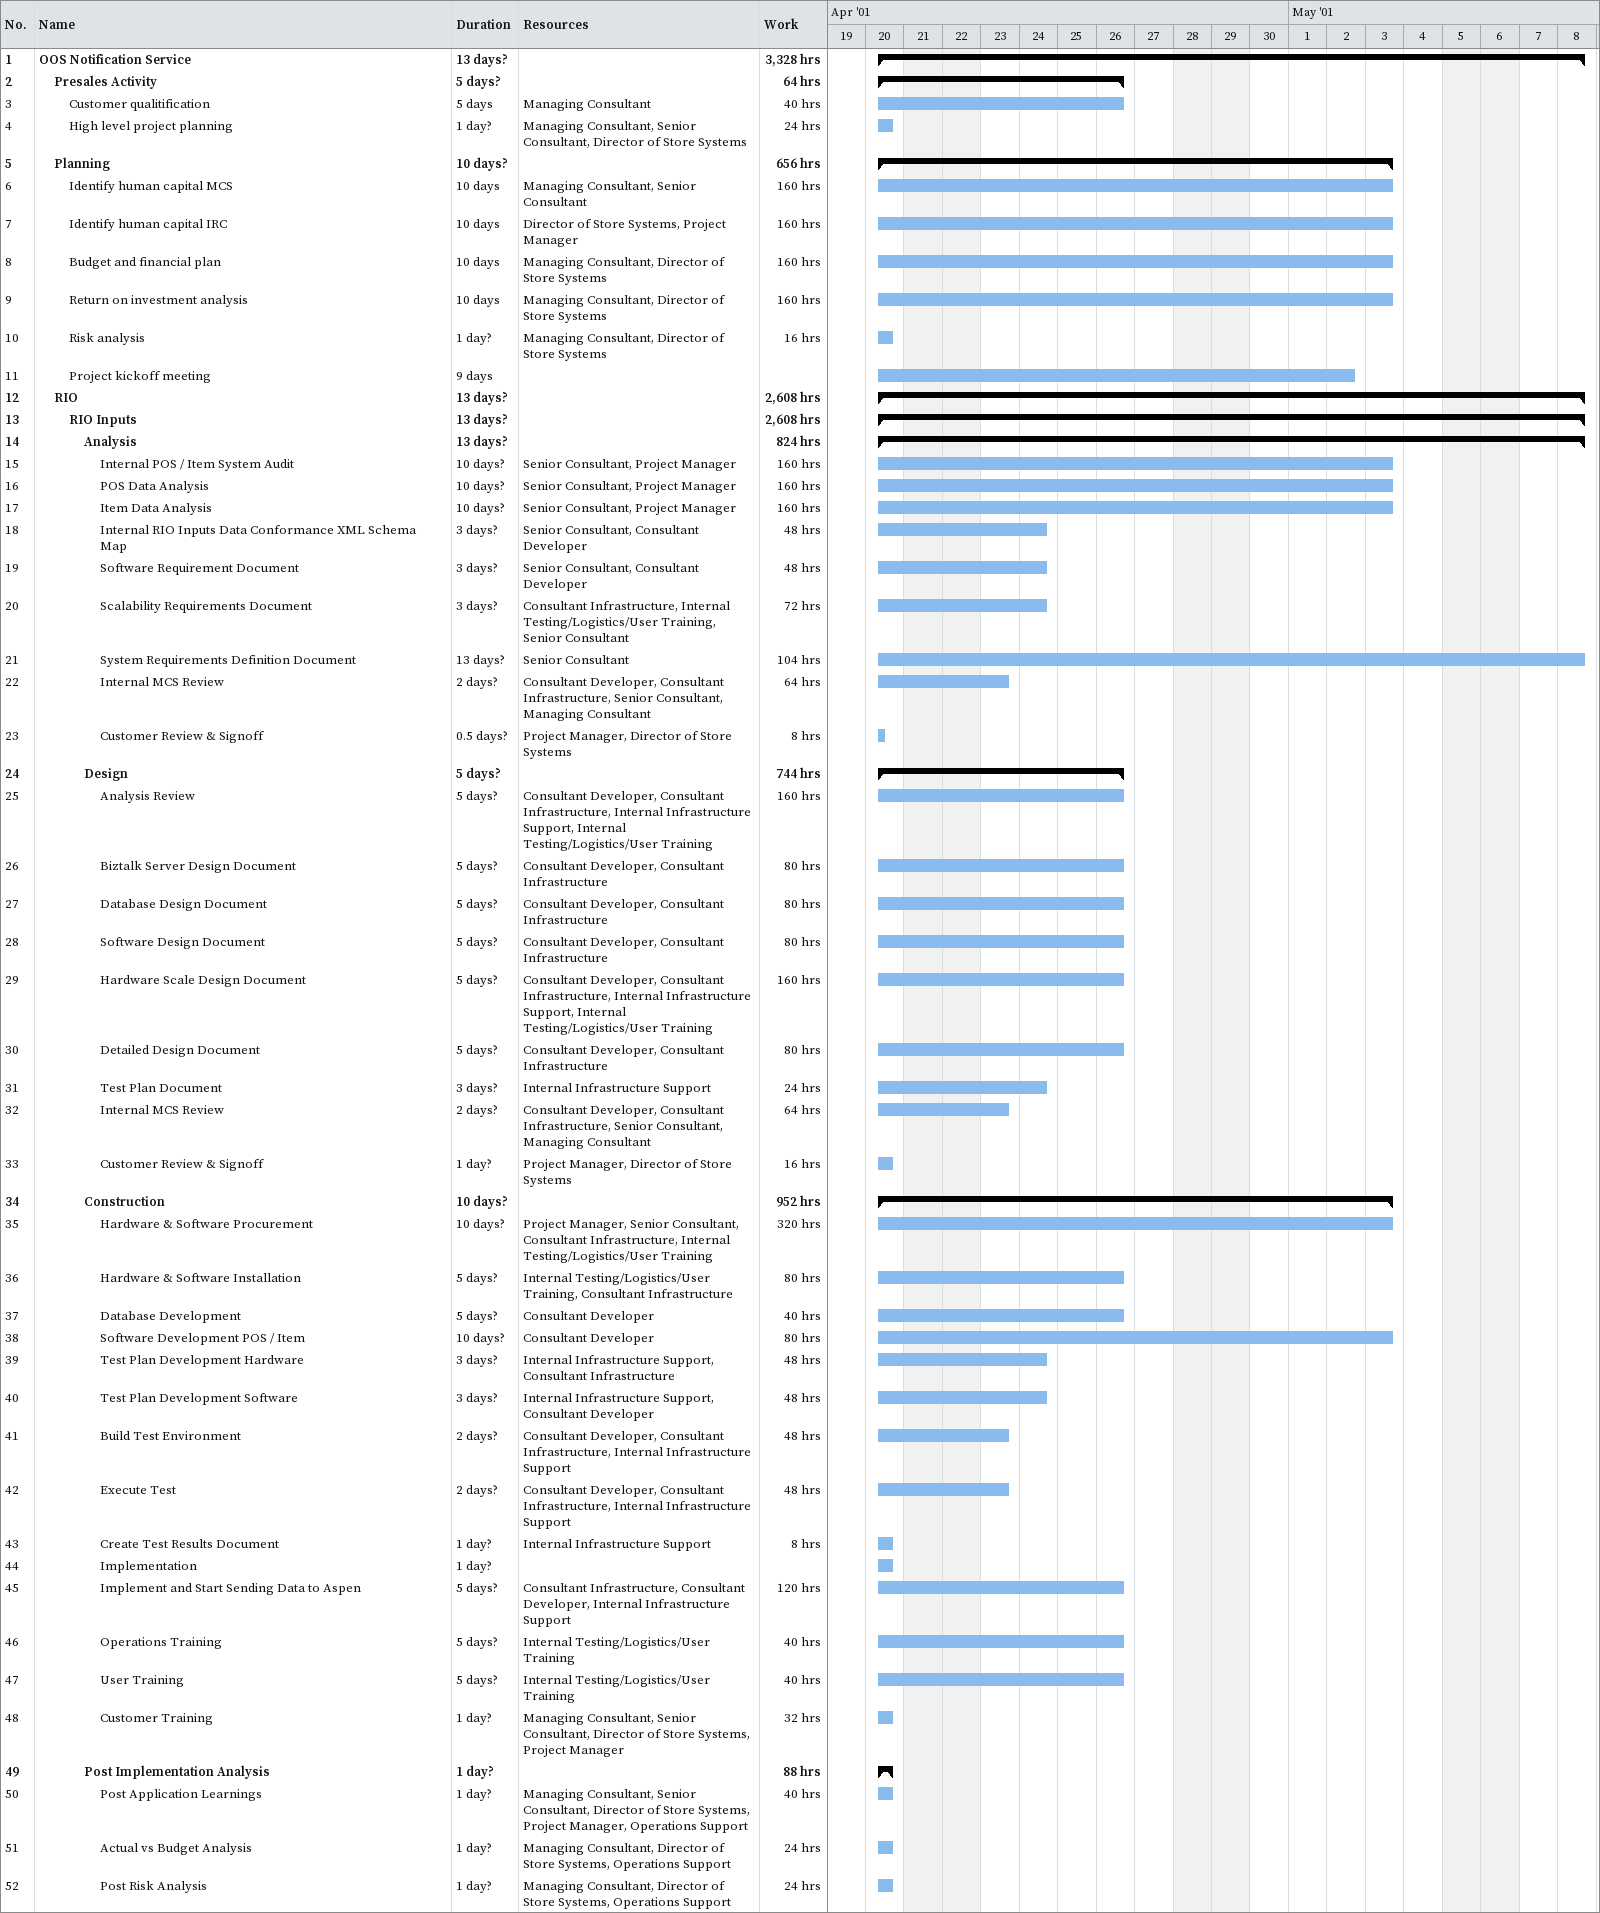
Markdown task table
| ID | Level | Task | Duration | Start | Finish | Resources | Work (h) |
|---|---|---|---|---|---|---|---|
| 1 | 1 | **OOS Notification Service** | 13d? | 2001-04-20 | 2001-05-08 |  | 3328 |
| 2 | 2 | **Presales Activity** | 5d? | 2001-04-20 | 2001-04-26 |  | 64 |
| 3 | 3 | Customer qualitification | 5d | 2001-04-20 | 2001-04-26 | Managing Consultant | 40 |
| 4 | 3 | High level project planning | 1d? | 2001-04-20 | 2001-04-20 | Managing Consultant, Senior Consultant, Director of Store Systems | 24 |
| 5 | 2 | **Planning** | 10d? | 2001-04-20 | 2001-05-03 |  | 656 |
| 6 | 3 | Identify human capital MCS | 10d | 2001-04-20 | 2001-05-03 | Managing Consultant, Senior Consultant | 160 |
| 7 | 3 | Identify human capital IRC | 10d | 2001-04-20 | 2001-05-03 | Director of Store Systems, Project Manager | 160 |
| 8 | 3 | Budget and financial plan | 10d | 2001-04-20 | 2001-05-03 | Managing Consultant, Director of Store Systems | 160 |
| 9 | 3 | Return on investment analysis | 10d | 2001-04-20 | 2001-05-03 | Managing Consultant, Director of Store Systems | 160 |
| 10 | 3 | Risk analysis | 1d? | 2001-04-20 | 2001-04-20 | Managing Consultant, Director of Store Systems | 16 |
| 11 | 3 | Project kickoff meeting | 9d | 2001-04-20 | 2001-05-02 |  |  |
| 12 | 2 | **RIO** | 13d? | 2001-04-20 | 2001-05-08 |  | 2608 |
| 13 | 3 | **RIO Inputs** | 13d? | 2001-04-20 | 2001-05-08 |  | 2608 |
| 14 | 4 | **Analysis** | 13d? | 2001-04-20 | 2001-05-08 |  | 824 |
| 15 | 5 | Internal POS / Item System Audit | 10d? | 2001-04-20 | 2001-05-03 | Senior Consultant, Project Manager | 160 |
| 16 | 5 | POS Data Analysis | 10d? | 2001-04-20 | 2001-05-03 | Senior Consultant, Project Manager | 160 |
| 17 | 5 | Item Data Analysis | 10d? | 2001-04-20 | 2001-05-03 | Senior Consultant, Project Manager | 160 |
| 18 | 5 | Internal RIO Inputs Data Conformance XML Schema Map | 3d? | 2001-04-20 | 2001-04-24 | Senior Consultant, Consultant Developer | 48 |
| 19 | 5 | Software Requirement Document | 3d? | 2001-04-20 | 2001-04-24 | Senior Consultant, Consultant Developer | 48 |
| 20 | 5 | Scalability Requirements Document | 3d? | 2001-04-20 | 2001-04-24 | Consultant Infrastructure, Internal Testing/Logistics/User Training, Senior Consultant | 72 |
| 21 | 5 | System Requirements Definition Document | 13d? | 2001-04-20 | 2001-05-08 | Senior Consultant | 104 |
| 22 | 5 | Internal MCS Review | 2d? | 2001-04-20 | 2001-04-23 | Consultant Developer, Consultant Infrastructure, Senior Consultant, Managing Consultant | 64 |
| 23 | 5 | Customer Review & Signoff | 0.5d? | 2001-04-20 | 2001-04-20 | Project Manager, Director of Store Systems | 8 |
| 24 | 4 | **Design** | 5d? | 2001-04-20 | 2001-04-26 |  | 744 |
| 25 | 5 | Analysis Review | 5d? | 2001-04-20 | 2001-04-26 | Consultant Developer, Consultant Infrastructure, Internal Infrastructure Support, Internal Testing/Logistics/User Training | 160 |
| 26 | 5 | Biztalk Server Design Document | 5d? | 2001-04-20 | 2001-04-26 | Consultant Developer, Consultant Infrastructure | 80 |
| 27 | 5 | Database Design Document | 5d? | 2001-04-20 | 2001-04-26 | Consultant Developer, Consultant Infrastructure | 80 |
| 28 | 5 | Software Design Document | 5d? | 2001-04-20 | 2001-04-26 | Consultant Developer, Consultant Infrastructure | 80 |
| 29 | 5 | Hardware Scale Design Document | 5d? | 2001-04-20 | 2001-04-26 | Consultant Developer, Consultant Infrastructure, Internal Infrastructure Support, Internal Testing/Logistics/User Training | 160 |
| 30 | 5 | Detailed Design Document | 5d? | 2001-04-20 | 2001-04-26 | Consultant Developer, Consultant Infrastructure | 80 |
| 31 | 5 | Test Plan Document | 3d? | 2001-04-20 | 2001-04-24 | Internal Infrastructure Support | 24 |
| 32 | 5 | Internal MCS Review | 2d? | 2001-04-20 | 2001-04-23 | Consultant Developer, Consultant Infrastructure, Senior Consultant, Managing Consultant | 64 |
| 33 | 5 | Customer Review & Signoff | 1d? | 2001-04-20 | 2001-04-20 | Project Manager, Director of Store Systems | 16 |
| 34 | 4 | **Construction** | 10d? | 2001-04-20 | 2001-05-03 |  | 952 |
| 35 | 5 | Hardware & Software Procurement | 10d? | 2001-04-20 | 2001-05-03 | Project Manager, Senior Consultant, Consultant Infrastructure, Internal Testing/Logistics/User Training | 320 |
| 36 | 5 | Hardware & Software Installation | 5d? | 2001-04-20 | 2001-04-26 | Internal Testing/Logistics/User Training, Consultant Infrastructure | 80 |
| 37 | 5 | Database Development | 5d? | 2001-04-20 | 2001-04-26 | Consultant Developer | 40 |
| 38 | 5 | Software Development POS / Item | 10d? | 2001-04-20 | 2001-05-03 | Consultant Developer | 80 |
| 39 | 5 | Test Plan Development Hardware | 3d? | 2001-04-20 | 2001-04-24 | Internal Infrastructure Support, Consultant Infrastructure | 48 |
| 40 | 5 | Test Plan Development Software | 3d? | 2001-04-20 | 2001-04-24 | Internal Infrastructure Support, Consultant Developer | 48 |
| 41 | 5 | Build Test Environment | 2d? | 2001-04-20 | 2001-04-23 | Consultant Developer, Consultant Infrastructure, Internal Infrastructure Support | 48 |
| 42 | 5 | Execute Test | 2d? | 2001-04-20 | 2001-04-23 | Consultant Developer, Consultant Infrastructure, Internal Infrastructure Support | 48 |
| 43 | 5 | Create Test Results Document | 1d? | 2001-04-20 | 2001-04-20 | Internal Infrastructure Support | 8 |
| 44 | 5 | Implementation | 1d? | 2001-04-20 | 2001-04-20 |  |  |
| 45 | 5 | Implement and Start Sending Data to Aspen | 5d? | 2001-04-20 | 2001-04-26 | Consultant Infrastructure, Consultant Developer, Internal Infrastructure Support | 120 |
| 46 | 5 | Operations Training | 5d? | 2001-04-20 | 2001-04-26 | Internal Testing/Logistics/User Training | 40 |
| 47 | 5 | User Training | 5d? | 2001-04-20 | 2001-04-26 | Internal Testing/Logistics/User Training | 40 |
| 48 | 5 | Customer Training | 1d? | 2001-04-20 | 2001-04-20 | Managing Consultant, Senior Consultant, Director of Store Systems, Project Manager | 32 |
| 49 | 4 | **Post Implementation Analysis** | 1d? | 2001-04-20 | 2001-04-20 |  | 88 |
| 50 | 5 | Post Application Learnings | 1d? | 2001-04-20 | 2001-04-20 | Managing Consultant, Senior Consultant, Director of Store Systems, Project Manager, Operations Support | 40 |
| 51 | 5 | Actual vs Budget Analysis | 1d? | 2001-04-20 | 2001-04-20 | Managing Consultant, Director of Store Systems, Operations Support | 24 |
| 52 | 5 | Post Risk Analysis | 1d? | 2001-04-20 | 2001-04-20 | Managing Consultant, Director of Store Systems, Operations Support | 24 |
